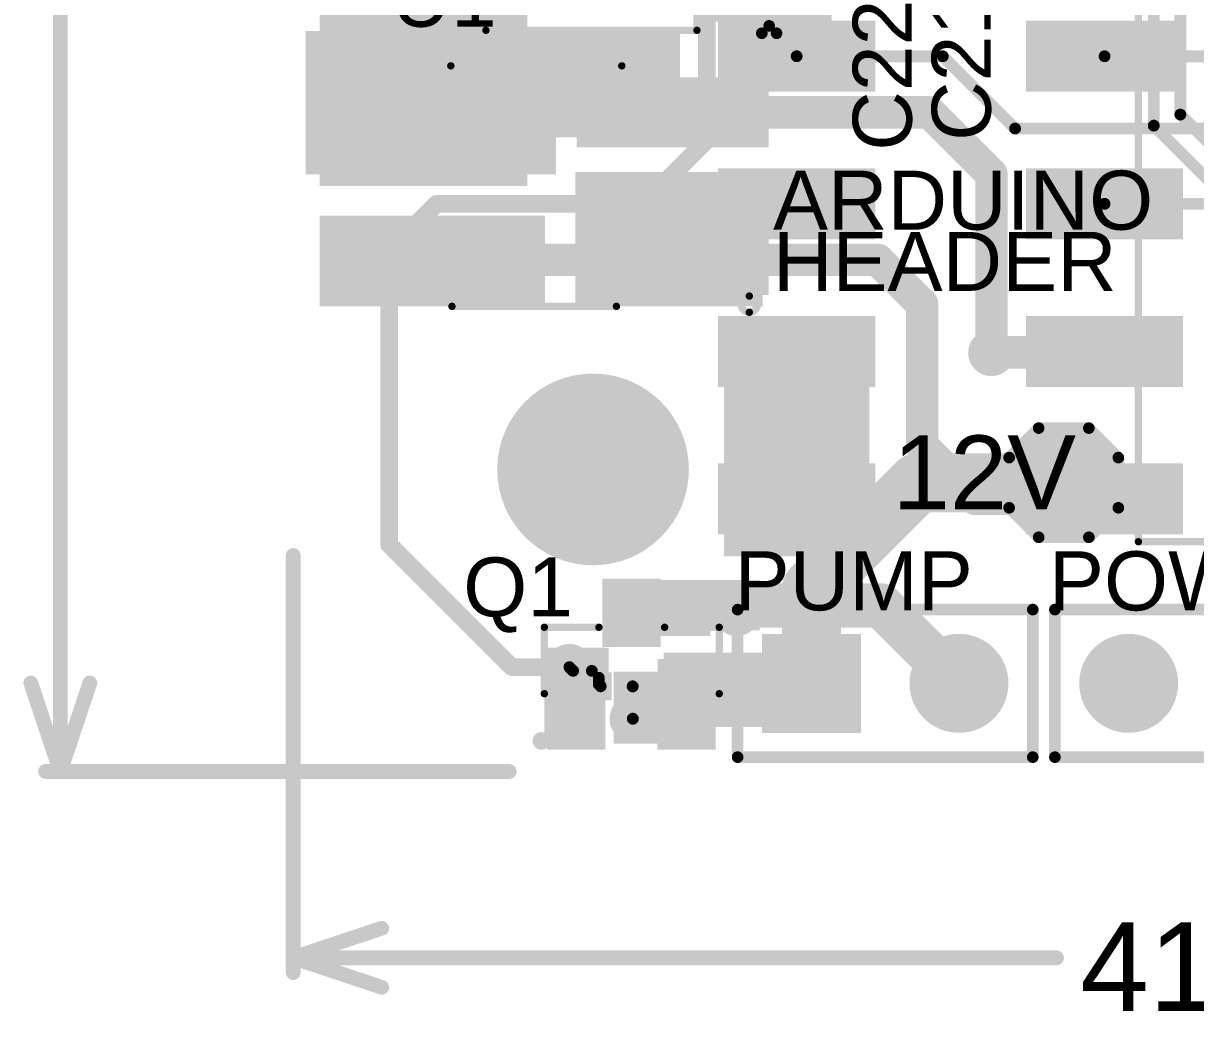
# Model space of a CAD drawing. Header units: millimetres. Extents: x -0.39 to 1.43, y -0.39 to 1.45.
# Drawn here: x -0.386 to 0.408, y -0.385 to 0.302 of the extents above; entities that cross this region are included whole.
import ezdxf

# ---------------------------------------------------------------- set-up
doc = ezdxf.new("R2010")
doc.units = ezdxf.units.MM
doc.header["$MEASUREMENT"] = 0
for name, color, linetype in [('BottomLayer', 5, 'Continuous'), ('BottomPaste', 16, 'Continuous'), ('BottomSolder', 6, 'Continuous'), ('Mechanical1', 6, 'Continuous'), ('MultiLayer', 9, 'Continuous'), ('PadHoleLayer', 156, 'Continuous'), ('TopLayer', 1, 'Continuous'), ('TopOverlay', 2, 'Continuous'), ('TopPaste', 8, 'Continuous'), ('TopSolder', 216, 'Continuous'), ('ViaHoleLayer', 16, 'Continuous')]:
    doc.layers.add(name, color=color, linetype=linetype)
doc.styles.add('Arial', font='arial.ttf', dxfattribs={"height": 0.2})

# ---------------------------------------------------------------- blocks, each defined once
blk = doc.blocks.new('HY951180A__2')
at = {"layer": 'TopOverlay', "const_width": 0.005}
for points in [[(0.331, 0.3605), (-0.331, 0.3605)], [(-0.331, 0.3605), (-0.331, 0.003)]]:
    blk.add_lwpolyline(points, dxfattribs=at)
at = {"layer": 'TopOverlay', "const_width": 0.0025}
blk.add_lwpolyline([(-0.33225, 0.3605, 1), (-0.32975, 0.3605, 1)], format="xyb", close=True, dxfattribs=at)
blk.add_lwpolyline([(-0.33225, 0.3605, 1), (-0.32975, 0.3605, 1)], format="xyb", close=True, dxfattribs=at)
blk = doc.blocks.new('R___0201_B_8')
at = {"layer": 'BottomLayer'}
for points in [[(-0.01614, 0.00728), (-0.00551, 0.00728), (-0.00551, -0.00728), (-0.01614, -0.00728)], [(0.00551, 0.00728), (0.01614, 0.00728), (0.01614, -0.00728), (0.00551, -0.00728)]]:
    blk.add_hatch(color=5, dxfattribs=at).paths.add_polyline_path(points)
at = {"layer": 'BottomPaste'}
for points in [[(-0.01614, 0.00728), (-0.00551, 0.00728), (-0.00551, -0.00728), (-0.01614, -0.00728)], [(0.00551, 0.00728), (0.01614, 0.00728), (0.01614, -0.00728), (0.00551, -0.00728)]]:
    blk.add_hatch(color=16, dxfattribs=at).paths.add_polyline_path(points)
at = {"layer": 'BottomSolder'}
for points in [[(-0.01831, 0.00945), (-0.00335, 0.00945), (-0.00335, -0.00945), (-0.01831, -0.00945)], [(0.00335, 0.00945), (0.01831, 0.00945), (0.01831, -0.00945), (0.00335, -0.00945)]]:
    blk.add_hatch(color=6, dxfattribs=at).paths.add_polyline_path(points)
blk = doc.blocks.new('C___0603_B_31')
at = {"layer": 'BottomLayer'}
for points in [[(-0.045, -0.0175), (-0.045, 0.0175), (-0.015, 0.0175), (-0.015, -0.0175)], [(0.015, -0.0175), (0.015, 0.0175), (0.045, 0.0175), (0.045, -0.0175)]]:
    blk.add_hatch(color=5, dxfattribs=at).paths.add_polyline_path(points)
at = {"layer": 'BottomPaste'}
for points in [[(-0.045, -0.0175), (-0.045, 0.0175), (-0.015, 0.0175), (-0.015, -0.0175)], [(0.015, -0.0175), (0.015, 0.0175), (0.045, 0.0175), (0.045, -0.0175)]]:
    blk.add_hatch(color=16, dxfattribs=at).paths.add_polyline_path(points)
at = {"layer": 'BottomSolder'}
for points in [[(-0.04736, -0.01986), (-0.04736, 0.01986), (-0.01264, 0.01986), (-0.01264, -0.01986)], [(0.01264, -0.01986), (0.01264, 0.01986), (0.04736, 0.01986), (0.04736, -0.01986)]]:
    blk.add_hatch(color=6, dxfattribs=at).paths.add_polyline_path(points)
blk = doc.blocks.new('C___0603_B_32')
at = {"layer": 'BottomLayer'}
for points in [[(-0.045, -0.0175), (-0.045, 0.0175), (-0.015, 0.0175), (-0.015, -0.0175)], [(0.015, -0.0175), (0.015, 0.0175), (0.045, 0.0175), (0.045, -0.0175)]]:
    blk.add_hatch(color=5, dxfattribs=at).paths.add_polyline_path(points)
at = {"layer": 'BottomPaste'}
for points in [[(-0.045, -0.0175), (-0.045, 0.0175), (-0.015, 0.0175), (-0.015, -0.0175)], [(0.015, -0.0175), (0.015, 0.0175), (0.045, 0.0175), (0.045, -0.0175)]]:
    blk.add_hatch(color=16, dxfattribs=at).paths.add_polyline_path(points)
at = {"layer": 'BottomSolder'}
for points in [[(-0.04736, -0.01986), (-0.04736, 0.01986), (-0.01264, 0.01986), (-0.01264, -0.01986)], [(0.01264, -0.01986), (0.01264, 0.01986), (0.04736, 0.01986), (0.04736, -0.01986)]]:
    blk.add_hatch(color=6, dxfattribs=at).paths.add_polyline_path(points)
blk = doc.blocks.new('TEST_POINT_43')
at = {"layer": 'TopLayer'}
blk.add_hatch(color=1, dxfattribs=at).paths.add_polyline_path([(0.015, 0.03), (-0.015, 0.03), (-0.03, 0.015), (-0.03, -0.015), (-0.015, -0.03), (0.015, -0.03), (0.03, -0.015), (0.03, 0.015)])
at = {"layer": 'TopPaste'}
blk.add_hatch(color=8, dxfattribs=at).paths.add_polyline_path([(0.015, 0.03), (-0.015, 0.03), (-0.03, 0.015), (-0.03, -0.015), (-0.015, -0.03), (0.015, -0.03), (0.03, -0.015), (0.03, 0.015)])
at = {"layer": 'TopSolder'}
blk.add_hatch(color=216, dxfattribs=at).paths.add_polyline_path([(0.017, 0.034), (-0.017, 0.034), (-0.034, 0.017), (-0.034, -0.017), (-0.017, -0.034), (0.017, -0.034), (0.034, -0.017), (0.034, 0.017)])
at = {"layer": 'TopOverlay', "const_width": 0.00787}
for points in [[(-0.037, 0.017), (-0.017, 0.037)], [(-0.017, 0.037), (0.017, 0.037)], [(-0.017, 0.037), (0.017, 0.037)], [(0.017, 0.037), (0.037, 0.017)], [(-0.037, -0.017), (-0.037, 0.017)], [(0.037, -0.017), (0.037, 0.017)], [(-0.037, -0.017), (-0.017, -0.037)], [(0.017, -0.037), (0.037, -0.017)], [(-0.017, -0.037), (0.017, -0.037)], [(-0.017, -0.037), (0.017, -0.037)]]:
    blk.add_lwpolyline(points, dxfattribs=at)
at = {"layer": 'TopOverlay', "const_width": 0.00394}
for points in [[(-0.01897, 0.037, 1), (-0.01503, 0.037, 1)], [(-0.01897, 0.037, 1), (-0.01503, 0.037, 1)], [(-0.01897, 0.037, 1), (-0.01503, 0.037, 1)], [(0.01503, 0.037, 1), (0.01897, 0.037, 1)], [(0.01503, 0.037, 1), (0.01897, 0.037, 1)], [(0.01503, 0.037, 1), (0.01897, 0.037, 1)], [(-0.03897, 0.017, 1), (-0.03503, 0.017, 1)], [(-0.03897, 0.017, 1), (-0.03503, 0.017, 1)], [(0.03503, 0.017, 1), (0.03897, 0.017, 1)], [(0.03503, 0.017, 1), (0.03897, 0.017, 1)], [(-0.03897, -0.017, 1), (-0.03503, -0.017, 1)], [(-0.03897, -0.017, 1), (-0.03503, -0.017, 1)], [(0.03503, -0.017, 1), (0.03897, -0.017, 1)], [(0.03503, -0.017, 1), (0.03897, -0.017, 1)], [(-0.01897, -0.037, 1), (-0.01503, -0.037, 1)], [(-0.01897, -0.037, 1), (-0.01503, -0.037, 1)], [(-0.01897, -0.037, 1), (-0.01503, -0.037, 1)], [(0.01503, -0.037, 1), (0.01897, -0.037, 1)], [(0.01503, -0.037, 1), (0.01897, -0.037, 1)], [(0.01503, -0.037, 1), (0.01897, -0.037, 1)]]:
    blk.add_lwpolyline(points, format="xyb", close=True, dxfattribs=at)
blk = doc.blocks.new('SOT__223_79')
at = {"layer": 'TopLayer'}
for points in [[(-0.0748, 0.15945), (0.0748, 0.15945), (0.0748, 0.08071), (-0.0748, 0.08071)], [(-0.12008, -0.08071), (-0.06102, -0.08071), (-0.06102, -0.15945), (-0.12008, -0.15945)], [(-0.02953, -0.08071), (0.02953, -0.08071), (0.02953, -0.15945), (-0.02953, -0.15945)], [(0.06102, -0.08071), (0.12008, -0.08071), (0.12008, -0.15945), (0.06102, -0.15945)]]:
    blk.add_hatch(color=1, dxfattribs=at).paths.add_polyline_path(points)
at = {"layer": 'TopPaste'}
for points in [[(-0.0748, 0.15945), (0.0748, 0.15945), (0.0748, 0.08071), (-0.0748, 0.08071)], [(-0.12008, -0.08071), (-0.06102, -0.08071), (-0.06102, -0.15945), (-0.12008, -0.15945)], [(-0.02953, -0.08071), (0.02953, -0.08071), (0.02953, -0.15945), (-0.02953, -0.15945)], [(0.06102, -0.08071), (0.12008, -0.08071), (0.12008, -0.15945), (0.06102, -0.15945)]]:
    blk.add_hatch(color=8, dxfattribs=at).paths.add_polyline_path(points)
at = {"layer": 'TopSolder'}
for points in [[(-0.0788, 0.16345), (0.0788, 0.16345), (0.0788, 0.07671), (-0.0788, 0.07671)], [(-0.12408, -0.07671), (-0.05702, -0.07671), (-0.05702, -0.16345), (-0.12408, -0.16345)], [(-0.03353, -0.07671), (0.03353, -0.07671), (0.03353, -0.16345), (-0.03353, -0.16345)], [(0.05702, -0.07671), (0.12408, -0.07671), (0.12408, -0.16345), (0.05702, -0.16345)]]:
    blk.add_hatch(color=216, dxfattribs=at).paths.add_polyline_path(points)
at = {"layer": 'TopOverlay'}
for points, const_width in [([(-0.13, 0.071), (-0.13, -0.072)], 0.005), ([(-0.13, 0.071), (0.13, 0.071)], 0.005), ([(0.13, 0.071), (0.13, -0.072)], 0.005), ([(-0.13, -0.072), (0.13, -0.072)], 0.005), ([(-0.132, -0.116), (-0.132, -0.126)], 0.00787), ([(-0.132, -0.116), (-0.127, -0.121)], 0.00787), ([(-0.127, -0.121), (-0.132, -0.126)], 0.00787)]:
    blk.add_lwpolyline(points, dxfattribs=dict(at, const_width=const_width))
for points, const_width in [([(-0.13125, 0.071, 1), (-0.12875, 0.071, 1)], 0.0025), ([(-0.13125, 0.071, 1), (-0.12875, 0.071, 1)], 0.0025), ([(0.12875, 0.071, 1), (0.13125, 0.071, 1)], 0.0025), ([(0.12875, 0.071, 1), (0.13125, 0.071, 1)], 0.0025), ([(-0.13125, -0.072, 1), (-0.12875, -0.072, 1)], 0.0025), ([(-0.13125, -0.072, 1), (-0.12875, -0.072, 1)], 0.0025), ([(0.12875, -0.072, 1), (0.13125, -0.072, 1)], 0.0025), ([(0.12875, -0.072, 1), (0.13125, -0.072, 1)], 0.0025), ([(-0.13397, -0.116, 1), (-0.13003, -0.116, 1)], 0.00394), ([(-0.13397, -0.116, 1), (-0.13003, -0.116, 1)], 0.00394), ([(-0.12897, -0.121, 1), (-0.12503, -0.121, 1)], 0.00394), ([(-0.12897, -0.121, 1), (-0.12503, -0.121, 1)], 0.00394), ([(-0.13397, -0.126, 1), (-0.13003, -0.126, 1)], 0.00394), ([(-0.13397, -0.126, 1), (-0.13003, -0.126, 1)], 0.00394)]:
    blk.add_lwpolyline(points, format="xyb", close=True, dxfattribs=dict(at, const_width=const_width))
blk = doc.blocks.new('PHF254SMD___B_83')
at = {"layer": 'BottomLayer'}
for points in [[(0.27992, 0.15354), (0.32008, 0.15354), (0.32008, 0.05512), (0.27992, 0.05512)], [(0.37992, 0.15354), (0.42008, 0.15354), (0.42008, 0.05512), (0.37992, 0.05512)], [(0.47992, 0.15354), (0.52008, 0.15354), (0.52008, 0.05512), (0.47992, 0.05512)], [(0.57992, 0.15354), (0.62008, 0.15354), (0.62008, 0.05512), (0.57992, 0.05512)], [(0.27992, -0.05512), (0.32008, -0.05512), (0.32008, -0.15354), (0.27992, -0.15354)], [(0.37992, -0.05512), (0.42008, -0.05512), (0.42008, -0.15354), (0.37992, -0.15354)], [(0.47992, -0.05512), (0.52008, -0.05512), (0.52008, -0.15354), (0.47992, -0.15354)], [(0.57992, -0.05512), (0.62008, -0.05512), (0.62008, -0.15354), (0.57992, -0.15354)]]:
    blk.add_hatch(color=5, dxfattribs=at).paths.add_polyline_path(points)
at = {"layer": 'BottomPaste'}
for points in [[(0.27992, 0.15354), (0.32008, 0.15354), (0.32008, 0.05512), (0.27992, 0.05512)], [(0.37992, 0.15354), (0.42008, 0.15354), (0.42008, 0.05512), (0.37992, 0.05512)], [(0.47992, 0.15354), (0.52008, 0.15354), (0.52008, 0.05512), (0.47992, 0.05512)], [(0.57992, 0.15354), (0.62008, 0.15354), (0.62008, 0.05512), (0.57992, 0.05512)], [(0.27992, -0.05512), (0.32008, -0.05512), (0.32008, -0.15354), (0.27992, -0.15354)], [(0.37992, -0.05512), (0.42008, -0.05512), (0.42008, -0.15354), (0.37992, -0.15354)], [(0.47992, -0.05512), (0.52008, -0.05512), (0.52008, -0.15354), (0.47992, -0.15354)], [(0.57992, -0.05512), (0.62008, -0.05512), (0.62008, -0.15354), (0.57992, -0.15354)]]:
    blk.add_hatch(color=16, dxfattribs=at).paths.add_polyline_path(points)
at = {"layer": 'BottomSolder'}
for points in [[(0.27592, 0.15754), (0.32408, 0.15754), (0.32408, 0.05112), (0.27592, 0.05112)], [(0.37592, 0.15754), (0.42408, 0.15754), (0.42408, 0.05112), (0.37592, 0.05112)], [(0.47592, 0.15754), (0.52408, 0.15754), (0.52408, 0.05112), (0.47592, 0.05112)], [(0.57592, 0.15754), (0.62408, 0.15754), (0.62408, 0.05112), (0.57592, 0.05112)], [(0.27592, -0.05112), (0.32408, -0.05112), (0.32408, -0.15754), (0.27592, -0.15754)], [(0.37592, -0.05112), (0.42408, -0.05112), (0.42408, -0.15754), (0.37592, -0.15754)], [(0.47592, -0.05112), (0.52408, -0.05112), (0.52408, -0.15754), (0.47592, -0.15754)], [(0.57592, -0.05112), (0.62408, -0.05112), (0.62408, -0.15754), (0.57592, -0.15754)]]:
    blk.add_hatch(color=6, dxfattribs=at).paths.add_polyline_path(points)
blk = doc.blocks.new('1125N1202SNM_85')
at = {"layer": 'TopLayer'}
for points in [[(-0.06969, 0.14764), (-0.03031, 0.14764), (-0.03031, 0.02559), (-0.06969, 0.02559)], [(0.03031, 0.14764), (0.06969, 0.14764), (0.06969, 0.02559), (0.03031, 0.02559)], [(-0.06969, -0.02559), (-0.03031, -0.02559), (-0.03031, -0.14764), (-0.06969, -0.14764)], [(0.03031, -0.02559), (0.06969, -0.02559), (0.06969, -0.14764), (0.03031, -0.14764)]]:
    blk.add_hatch(color=1, dxfattribs=at).paths.add_polyline_path(points)
at = {"layer": 'TopPaste'}
for points in [[(-0.06969, 0.14764), (-0.03031, 0.14764), (-0.03031, 0.02559), (-0.06969, 0.02559)], [(0.03031, 0.14764), (0.06969, 0.14764), (0.06969, 0.02559), (0.03031, 0.02559)], [(-0.06969, -0.02559), (-0.03031, -0.02559), (-0.03031, -0.14764), (-0.06969, -0.14764)], [(0.03031, -0.02559), (0.06969, -0.02559), (0.06969, -0.14764), (0.03031, -0.14764)]]:
    blk.add_hatch(color=8, dxfattribs=at).paths.add_polyline_path(points)
at = {"layer": 'TopSolder'}
for points in [[(-0.07369, 0.15164), (-0.02631, 0.15164), (-0.02631, 0.02159), (-0.07369, 0.02159)], [(0.02631, 0.15164), (0.07369, 0.15164), (0.07369, 0.02159), (0.02631, 0.02159)], [(-0.07369, -0.02159), (-0.02631, -0.02159), (-0.02631, -0.15164), (-0.07369, -0.15164)], [(0.02631, -0.02159), (0.07369, -0.02159), (0.07369, -0.15164), (0.02631, -0.15164)]]:
    blk.add_hatch(color=216, dxfattribs=at).paths.add_polyline_path(points)
at = {"layer": 'TopOverlay', "const_width": 0.005}
for points in [[(-0.0815, 0.063), (-0.0815, -0.0485)], [(0.0815, 0.06375), (0.0815, -0.0521)]]:
    blk.add_lwpolyline(points, dxfattribs=at)
at = {"layer": 'TopOverlay'}
for points, const_width in [([(-0.08275, 0.063, 1), (-0.08025, 0.063, 1)], 0.0025), ([(0.08025, 0.06375, 1), (0.08275, 0.06375, 1)], 0.0025), ([(-0.08275, -0.0485, 1), (-0.08025, -0.0485, 1)], 0.0025), ([(0.08025, -0.0521, 1), (0.08275, -0.0521, 1)], 0.0025), ([(-0.0745, -0.1385, 1), (-0.0855, -0.1385, 1)], 0.005), ([(-0.08675, -0.1385, 1), (-0.08425, -0.1385, 1)], 0.0025), ([(-0.07575, -0.1385, 1), (-0.07325, -0.1385, 1)], 0.0025)]:
    blk.add_lwpolyline(points, format="xyb", close=True, dxfattribs=dict(at, const_width=const_width))
blk = doc.blocks.new('IRLML2502TRPBF_90')
at = {"layer": 'TopLayer'}
for points in [[(-0.01579, 0.05398), (0.01579, 0.05398), (0.01579, 0.01571), (-0.01579, 0.01571)], [(-0.05319, -0.01571), (-0.02161, -0.01571), (-0.02161, -0.05398), (-0.05319, -0.05398)], [(0.02161, -0.01571), (0.05319, -0.01571), (0.05319, -0.05398), (0.02161, -0.05398)]]:
    blk.add_hatch(color=1, dxfattribs=at).paths.add_polyline_path(points)
at = {"layer": 'TopPaste'}
for points in [[(-0.01579, 0.05398), (0.01579, 0.05398), (0.01579, 0.01571), (-0.01579, 0.01571)], [(-0.05319, -0.01571), (-0.02161, -0.01571), (-0.02161, -0.05398), (-0.05319, -0.05398)], [(0.02161, -0.01571), (0.05319, -0.01571), (0.05319, -0.05398), (0.02161, -0.05398)]]:
    blk.add_hatch(color=8, dxfattribs=at).paths.add_polyline_path(points)
at = {"layer": 'TopSolder'}
for points in [[(-0.01979, 0.05798), (0.01979, 0.05798), (0.01979, 0.01171), (-0.01979, 0.01171)], [(-0.05719, -0.01171), (-0.01761, -0.01171), (-0.01761, -0.05798), (-0.05719, -0.05798)], [(0.01761, -0.01171), (0.05719, -0.01171), (0.05719, -0.05798), (0.01761, -0.05798)]]:
    blk.add_hatch(color=216, dxfattribs=at).paths.add_polyline_path(points)
at = {"layer": 'TopOverlay', "const_width": 0.005}
for points in [[(-0.059, -0.02), (-0.059, 0.025)], [(-0.059, 0.025), (-0.022, 0.025)], [(0.0225, 0.025), (0.0595, 0.025)], [(0.0595, -0.02), (0.0595, 0.025)]]:
    blk.add_lwpolyline(points, dxfattribs=at)
at = {"layer": 'TopOverlay'}
for points, const_width in [([(-0.06025, 0.025, 1), (-0.05775, 0.025, 1)], 0.0025), ([(-0.06025, 0.025, 1), (-0.05775, 0.025, 1)], 0.0025), ([(-0.02325, 0.025, 1), (-0.02075, 0.025, 1)], 0.0025), ([(0.02125, 0.025, 1), (0.02375, 0.025, 1)], 0.0025), ([(0.05825, 0.025, 1), (0.06075, 0.025, 1)], 0.0025), ([(0.05825, 0.025, 1), (0.06075, 0.025, 1)], 0.0025), ([(-0.06025, -0.02, 1), (-0.05775, -0.02, 1)], 0.0025), ([(0.05825, -0.02, 1), (0.06075, -0.02, 1)], 0.0025), ([(-0.06, -0.052, 1), (-0.062, -0.052, 1)], 0.01), ([(-0.0645, -0.052, 1), (-0.0595, -0.052, 1)], 0.005), ([(-0.0625, -0.052, 1), (-0.0575, -0.052, 1)], 0.005)]:
    blk.add_lwpolyline(points, format="xyb", close=True, dxfattribs=dict(at, const_width=const_width))
blk = doc.blocks.new('HDR1X2_91')
at = {"layer": 'BottomLayer'}
blk.add_hatch(color=5, dxfattribs=at).paths.add_polyline_path([(-0.02953, 0.02953), (0.02953, 0.02953), (0.02953, -0.02953), (-0.02953, -0.02953)])
h = blk.add_hatch(color=5, dxfattribs=at)
edge = h.paths.add_edge_path()
edge.add_arc((0.1, 0), 0.02953, 0, 360)
at = {"layer": 'BottomSolder'}
blk.add_hatch(color=6, dxfattribs=at).paths.add_polyline_path([(-0.03353, 0.03353), (0.03353, 0.03353), (0.03353, -0.03353), (-0.03353, -0.03353)])
h = blk.add_hatch(color=6, dxfattribs=at)
edge = h.paths.add_edge_path()
edge.add_arc((0.1, 0), 0.03353, 0, 360)
at = {"layer": 'MultiLayer'}
blk.add_hatch(color=9, dxfattribs=at).paths.add_polyline_path([(-0.02953, 0.02953), (0.02953, 0.02953), (0.02953, -0.02953), (-0.02953, -0.02953)])
h = blk.add_hatch(color=9, dxfattribs=at)
edge = h.paths.add_edge_path()
edge.add_arc((0.1, 0), 0.02953, 0, 360)
at = {"layer": 'PadHoleLayer'}
h = blk.add_hatch(color=156, dxfattribs=at)
edge = h.paths.add_edge_path()
edge.add_arc((0, 0), 0.01772, 0, 360)
h = blk.add_hatch(color=156, dxfattribs=at)
edge = h.paths.add_edge_path()
edge.add_arc((0.1, 0), 0.01772, 0, 360)
at = {"layer": 'TopLayer'}
blk.add_hatch(color=1, dxfattribs=at).paths.add_polyline_path([(-0.02953, 0.02953), (0.02953, 0.02953), (0.02953, -0.02953), (-0.02953, -0.02953)])
h = blk.add_hatch(color=1, dxfattribs=at)
edge = h.paths.add_edge_path()
edge.add_arc((0.1, 0), 0.02953, 0, 360)
at = {"layer": 'TopSolder'}
blk.add_hatch(color=216, dxfattribs=at).paths.add_polyline_path([(-0.03353, 0.03353), (0.03353, 0.03353), (0.03353, -0.03353), (-0.03353, -0.03353)])
h = blk.add_hatch(color=216, dxfattribs=at)
edge = h.paths.add_edge_path()
edge.add_arc((0.1, 0), 0.03353, 0, 360)
at = {"layer": 'TopOverlay', "const_width": 0.00787}
for points in [[(-0.05, 0.05), (-0.05, -0.05)], [(0.15, 0.05), (-0.05, 0.05)], [(0.15, 0.05), (0.15, -0.05)], [(0.15, -0.05), (-0.05, -0.05)]]:
    blk.add_lwpolyline(points, dxfattribs=at)
at = {"layer": 'TopOverlay', "const_width": 0.00394}
for points in [[(-0.05197, 0.05, 1), (-0.04803, 0.05, 1)], [(-0.05197, 0.05, 1), (-0.04803, 0.05, 1)], [(0.14803, 0.05, 1), (0.15197, 0.05, 1)], [(0.14803, 0.05, 1), (0.15197, 0.05, 1)], [(-0.05197, -0.05, 1), (-0.04803, -0.05, 1)], [(-0.05197, -0.05, 1), (-0.04803, -0.05, 1)], [(0.14803, -0.05, 1), (0.15197, -0.05, 1)], [(0.14803, -0.05, 1), (0.15197, -0.05, 1)]]:
    blk.add_lwpolyline(points, format="xyb", close=True, dxfattribs=at)
blk = doc.blocks.new('HDR1X2_92')
at = {"layer": 'BottomLayer'}
blk.add_hatch(color=5, dxfattribs=at).paths.add_polyline_path([(-0.02953, 0.02953), (0.02953, 0.02953), (0.02953, -0.02953), (-0.02953, -0.02953)])
h = blk.add_hatch(color=5, dxfattribs=at)
edge = h.paths.add_edge_path()
edge.add_arc((0.1, 0), 0.02953, 0, 360)
at = {"layer": 'BottomSolder'}
blk.add_hatch(color=6, dxfattribs=at).paths.add_polyline_path([(-0.03353, 0.03353), (0.03353, 0.03353), (0.03353, -0.03353), (-0.03353, -0.03353)])
h = blk.add_hatch(color=6, dxfattribs=at)
edge = h.paths.add_edge_path()
edge.add_arc((0.1, 0), 0.03353, 0, 360)
at = {"layer": 'MultiLayer'}
blk.add_hatch(color=9, dxfattribs=at).paths.add_polyline_path([(-0.02953, 0.02953), (0.02953, 0.02953), (0.02953, -0.02953), (-0.02953, -0.02953)])
h = blk.add_hatch(color=9, dxfattribs=at)
edge = h.paths.add_edge_path()
edge.add_arc((0.1, 0), 0.02953, 0, 360)
at = {"layer": 'PadHoleLayer'}
h = blk.add_hatch(color=156, dxfattribs=at)
edge = h.paths.add_edge_path()
edge.add_arc((0, 0), 0.01772, 0, 360)
h = blk.add_hatch(color=156, dxfattribs=at)
edge = h.paths.add_edge_path()
edge.add_arc((0.1, 0), 0.01772, 0, 360)
at = {"layer": 'TopLayer'}
blk.add_hatch(color=1, dxfattribs=at).paths.add_polyline_path([(-0.02953, 0.02953), (0.02953, 0.02953), (0.02953, -0.02953), (-0.02953, -0.02953)])
h = blk.add_hatch(color=1, dxfattribs=at)
edge = h.paths.add_edge_path()
edge.add_arc((0.1, 0), 0.02953, 0, 360)
at = {"layer": 'TopSolder'}
blk.add_hatch(color=216, dxfattribs=at).paths.add_polyline_path([(-0.03353, 0.03353), (0.03353, 0.03353), (0.03353, -0.03353), (-0.03353, -0.03353)])
h = blk.add_hatch(color=216, dxfattribs=at)
edge = h.paths.add_edge_path()
edge.add_arc((0.1, 0), 0.03353, 0, 360)
at = {"layer": 'TopOverlay', "const_width": 0.00787}
for points in [[(-0.05, 0.05), (0.15, 0.05)], [(-0.05, -0.05), (-0.05, 0.05)], [(0.15, -0.05), (0.15, 0.05)], [(-0.05, -0.05), (0.15, -0.05)]]:
    blk.add_lwpolyline(points, dxfattribs=at)
at = {"layer": 'TopOverlay', "const_width": 0.00394}
for points in [[(-0.05197, 0.05, 1), (-0.04803, 0.05, 1)], [(-0.05197, 0.05, 1), (-0.04803, 0.05, 1)], [(0.14803, 0.05, 1), (0.15197, 0.05, 1)], [(0.14803, 0.05, 1), (0.15197, 0.05, 1)], [(-0.05197, -0.05, 1), (-0.04803, -0.05, 1)], [(-0.05197, -0.05, 1), (-0.04803, -0.05, 1)], [(0.14803, -0.05, 1), (0.15197, -0.05, 1)], [(0.14803, -0.05, 1), (0.15197, -0.05, 1)]]:
    blk.add_lwpolyline(points, format="xyb", close=True, dxfattribs=at)
blk = doc.blocks.new('MSK4010_B_93')
at = {"layer": 'BottomLayer'}
for points in [[(-0.03543, 0.01378), (-0.01181, 0.01378), (-0.01181, -0.01378), (-0.03543, -0.01378)], [(0.01181, 0.01378), (0.03543, 0.01378), (0.03543, -0.01378), (0.01181, -0.01378)]]:
    blk.add_hatch(color=5, dxfattribs=at).paths.add_polyline_path(points)
at = {"layer": 'BottomPaste'}
for points in [[(-0.03543, 0.01378), (-0.01181, 0.01378), (-0.01181, -0.01378), (-0.03543, -0.01378)], [(0.01181, 0.01378), (0.03543, 0.01378), (0.03543, -0.01378), (0.01181, -0.01378)]]:
    blk.add_hatch(color=16, dxfattribs=at).paths.add_polyline_path(points)
at = {"layer": 'BottomSolder'}
for points in [[(-0.03943, 0.01778), (-0.00781, 0.01778), (-0.00781, -0.01778), (-0.03943, -0.01778)], [(0.00781, 0.01778), (0.03943, 0.01778), (0.03943, -0.01778), (0.00781, -0.01778)]]:
    blk.add_hatch(color=6, dxfattribs=at).paths.add_polyline_path(points)

msp = doc.modelspace()

# ---------------------------------------------------------------- hatches: boundary and pattern name
at = {"layer": 'BottomLayer'}
for points in [[(-0.19475, 0.20008), (-0.025, 0.20008), (-0.025, 0.29708), (-0.19475, 0.29708)], [(-0.19475, 0.225), (0.05897, 0.225), (0.05897, 0.29708), (-0.19475, 0.29708)], [(0.08878, -0.059), (0.18721, -0.059), (0.18721, 0.10008), (0.08878, 0.10008)], [(0.04179, -0.10897), (0.113, -0.10897), (0.113, -0.075), (0.04179, -0.075)], [(-0.033, -0.15428), (0.01049, -0.15428), (0.01049, -0.12078), (-0.033, -0.12078)], [(0.04788, -0.17453), (0.17752, -0.17453), (0.17752, -0.12417), (0.04788, -0.12417)]]:
    msp.add_hatch(color=5, dxfattribs=at).paths.add_polyline_path(points)
h = msp.add_hatch(color=5, dxfattribs=at)
edge = h.paths.add_edge_path()
edge.add_arc((-0.1665, 0.28458), 0.01181, 0, 360)
h = msp.add_hatch(color=5, dxfattribs=at)
edge = h.paths.add_edge_path()
edge.add_arc((-0.14042, 0.28458), 0.01181, 0, 360)
h = msp.add_hatch(color=5, dxfattribs=at)
edge = h.paths.add_edge_path()
edge.add_arc((-0.11433, 0.28458), 0.01181, 0, 360)
h = msp.add_hatch(color=5, dxfattribs=at)
edge = h.paths.add_edge_path()
edge.add_arc((-0.1665, 0.214), 0.01181, 0, 360)
h = msp.add_hatch(color=5, dxfattribs=at)
edge = h.paths.add_edge_path()
edge.add_arc((-0.14042, 0.214), 0.01181, 0, 360)
h = msp.add_hatch(color=5, dxfattribs=at)
edge = h.paths.add_edge_path()
edge.add_arc((-0.11433, 0.214), 0.01181, 0, 360)
h = msp.add_hatch(color=5, dxfattribs=at)
edge = h.paths.add_edge_path()
edge.add_arc((0.08055, 0.18), 0.01181, 0, 360)
h = msp.add_hatch(color=5, dxfattribs=at)
edge = h.paths.add_edge_path()
edge.add_arc((-0.04454, 0.142), 0.01181, 0, 360)
h = msp.add_hatch(color=5, dxfattribs=at)
edge = h.paths.add_edge_path()
edge.add_arc((0.27, 0.079), 0.01181, 0, 360)
h = msp.add_hatch(color=5, dxfattribs=at)
edge = h.paths.add_edge_path()
edge.add_arc((0, 0), 0.06299, 0, 360)
h = msp.add_hatch(color=5, dxfattribs=at)
edge = h.paths.add_edge_path()
edge.add_arc((0.113, 0.027), 0.01181, 0, 360)
h = msp.add_hatch(color=5, dxfattribs=at)
edge = h.paths.add_edge_path()
edge.add_arc((0.14999, 0.027), 0.01181, 0, 360)
h = msp.add_hatch(color=5, dxfattribs=at)
edge = h.paths.add_edge_path()
edge.add_arc((0.09731, -0.09716), 0.01181, 0, 360)
h = msp.add_hatch(color=5, dxfattribs=at)
edge = h.paths.add_edge_path()
edge.add_arc((-0.016, -0.134), 0.01181, 0, 360)
h = msp.add_hatch(color=5, dxfattribs=at)
edge = h.paths.add_edge_path()
edge.add_arc((0.10099, -0.148), 0.01181, 0, 360)
h = msp.add_hatch(color=5, dxfattribs=at)
edge = h.paths.add_edge_path()
edge.add_arc((0.027, -0.169), 0.01181, 0, 360)
at = {"layer": 'BottomSolder'}
h = msp.add_hatch(color=6, dxfattribs=at)
edge = h.paths.add_edge_path()
edge.add_arc((-0.1665, 0.28458), 0.01581, 0, 360)
h = msp.add_hatch(color=6, dxfattribs=at)
edge = h.paths.add_edge_path()
edge.add_arc((-0.14042, 0.28458), 0.01581, 0, 360)
h = msp.add_hatch(color=6, dxfattribs=at)
edge = h.paths.add_edge_path()
edge.add_arc((-0.11433, 0.28458), 0.01581, 0, 360)
h = msp.add_hatch(color=6, dxfattribs=at)
edge = h.paths.add_edge_path()
edge.add_arc((-0.1665, 0.214), 0.01581, 0, 360)
h = msp.add_hatch(color=6, dxfattribs=at)
edge = h.paths.add_edge_path()
edge.add_arc((-0.14042, 0.214), 0.01581, 0, 360)
h = msp.add_hatch(color=6, dxfattribs=at)
edge = h.paths.add_edge_path()
edge.add_arc((-0.11433, 0.214), 0.01581, 0, 360)
h = msp.add_hatch(color=6, dxfattribs=at)
edge = h.paths.add_edge_path()
edge.add_arc((0.08055, 0.18), 0.01581, 0, 360)
h = msp.add_hatch(color=6, dxfattribs=at)
edge = h.paths.add_edge_path()
edge.add_arc((-0.04454, 0.142), 0.01581, 0, 360)
h = msp.add_hatch(color=6, dxfattribs=at)
edge = h.paths.add_edge_path()
edge.add_arc((0.27, 0.079), 0.01581, 0, 360)
h = msp.add_hatch(color=6, dxfattribs=at)
edge = h.paths.add_edge_path()
edge.add_arc((0, 0), 0.06496, 0, 360)
h = msp.add_hatch(color=6, dxfattribs=at)
edge = h.paths.add_edge_path()
edge.add_arc((0.113, 0.027), 0.01581, 0, 360)
h = msp.add_hatch(color=6, dxfattribs=at)
edge = h.paths.add_edge_path()
edge.add_arc((0.14999, 0.027), 0.01581, 0, 360)
h = msp.add_hatch(color=6, dxfattribs=at)
edge = h.paths.add_edge_path()
edge.add_arc((0.09731, -0.09716), 0.01581, 0, 360)
h = msp.add_hatch(color=6, dxfattribs=at)
edge = h.paths.add_edge_path()
edge.add_arc((-0.016, -0.134), 0.01581, 0, 360)
h = msp.add_hatch(color=6, dxfattribs=at)
edge = h.paths.add_edge_path()
edge.add_arc((0.10099, -0.148), 0.01581, 0, 360)
h = msp.add_hatch(color=6, dxfattribs=at)
edge = h.paths.add_edge_path()
edge.add_arc((0.027, -0.169), 0.01581, 0, 360)
at = {"layer": 'MultiLayer'}
h = msp.add_hatch(color=9, dxfattribs=at)
edge = h.paths.add_edge_path()
edge.add_arc((0, 0), 0.06299, 0, 360)
at = {"layer": 'PadHoleLayer'}
h = msp.add_hatch(color=156, dxfattribs=at)
edge = h.paths.add_edge_path()
edge.add_arc((0, 0), 0.06299, 0, 360)
at = {"layer": 'TopLayer'}
for points in [[(-0.18526, 0.192), (-0.04454, 0.192), (-0.04454, 0.5047), (-0.18526, 0.5047)], [(-0.01203, 0.1105), (0.11502, 0.1105), (0.11502, 0.20165), (-0.01203, 0.20165)], [(-0.18526, 0.1105), (-0.03262, 0.1105), (-0.03262, 0.172), (-0.18526, 0.172)], [(-0.033, -0.18598), (0.00439, -0.18598), (0.00439, -0.12275), (-0.033, -0.12275)], [(0.014, -0.18598), (0.07919, -0.18598), (0.07919, -0.137), (0.014, -0.137)]]:
    msp.add_hatch(color=1, dxfattribs=at).paths.add_polyline_path(points)
h = msp.add_hatch(color=1, dxfattribs=at)
edge = h.paths.add_edge_path()
edge.add_arc((-0.1665, 0.28458), 0.01181, 0, 360)
h = msp.add_hatch(color=1, dxfattribs=at)
edge = h.paths.add_edge_path()
edge.add_arc((-0.14042, 0.28458), 0.01181, 0, 360)
h = msp.add_hatch(color=1, dxfattribs=at)
edge = h.paths.add_edge_path()
edge.add_arc((-0.11433, 0.28458), 0.01181, 0, 360)
h = msp.add_hatch(color=1, dxfattribs=at)
edge = h.paths.add_edge_path()
edge.add_arc((-0.1665, 0.214), 0.01181, 0, 360)
h = msp.add_hatch(color=1, dxfattribs=at)
edge = h.paths.add_edge_path()
edge.add_arc((-0.14042, 0.214), 0.01181, 0, 360)
h = msp.add_hatch(color=1, dxfattribs=at)
edge = h.paths.add_edge_path()
edge.add_arc((-0.11433, 0.214), 0.01181, 0, 360)
h = msp.add_hatch(color=1, dxfattribs=at)
edge = h.paths.add_edge_path()
edge.add_arc((0.08055, 0.18), 0.01181, 0, 360)
h = msp.add_hatch(color=1, dxfattribs=at)
edge = h.paths.add_edge_path()
edge.add_arc((-0.04454, 0.142), 0.01181, 0, 360)
h = msp.add_hatch(color=1, dxfattribs=at)
edge = h.paths.add_edge_path()
edge.add_arc((0.27, 0.079), 0.01181, 0, 360)
h = msp.add_hatch(color=1, dxfattribs=at)
edge = h.paths.add_edge_path()
edge.add_arc((0, 0), 0.06299, 0, 360)
h = msp.add_hatch(color=1, dxfattribs=at)
edge = h.paths.add_edge_path()
edge.add_arc((0.113, 0.027), 0.01181, 0, 360)
h = msp.add_hatch(color=1, dxfattribs=at)
edge = h.paths.add_edge_path()
edge.add_arc((0.14999, 0.027), 0.01181, 0, 360)
h = msp.add_hatch(color=1, dxfattribs=at)
edge = h.paths.add_edge_path()
edge.add_arc((0.09731, -0.09716), 0.01181, 0, 360)
h = msp.add_hatch(color=1, dxfattribs=at)
edge = h.paths.add_edge_path()
edge.add_arc((-0.016, -0.134), 0.01181, 0, 360)
h = msp.add_hatch(color=1, dxfattribs=at)
edge = h.paths.add_edge_path()
edge.add_arc((0.10099, -0.148), 0.01181, 0, 360)
h = msp.add_hatch(color=1, dxfattribs=at)
edge = h.paths.add_edge_path()
edge.add_arc((0.027, -0.169), 0.01181, 0, 360)
at = {"layer": 'TopSolder'}
h = msp.add_hatch(color=216, dxfattribs=at)
edge = h.paths.add_edge_path()
edge.add_arc((-0.1665, 0.28458), 0.01581, 0, 360)
h = msp.add_hatch(color=216, dxfattribs=at)
edge = h.paths.add_edge_path()
edge.add_arc((-0.14042, 0.28458), 0.01581, 0, 360)
h = msp.add_hatch(color=216, dxfattribs=at)
edge = h.paths.add_edge_path()
edge.add_arc((-0.11433, 0.28458), 0.01581, 0, 360)
h = msp.add_hatch(color=216, dxfattribs=at)
edge = h.paths.add_edge_path()
edge.add_arc((-0.1665, 0.214), 0.01581, 0, 360)
h = msp.add_hatch(color=216, dxfattribs=at)
edge = h.paths.add_edge_path()
edge.add_arc((-0.14042, 0.214), 0.01581, 0, 360)
h = msp.add_hatch(color=216, dxfattribs=at)
edge = h.paths.add_edge_path()
edge.add_arc((-0.11433, 0.214), 0.01581, 0, 360)
h = msp.add_hatch(color=216, dxfattribs=at)
edge = h.paths.add_edge_path()
edge.add_arc((0.08055, 0.18), 0.01581, 0, 360)
h = msp.add_hatch(color=216, dxfattribs=at)
edge = h.paths.add_edge_path()
edge.add_arc((-0.04454, 0.142), 0.01581, 0, 360)
h = msp.add_hatch(color=216, dxfattribs=at)
edge = h.paths.add_edge_path()
edge.add_arc((0.27, 0.079), 0.01581, 0, 360)
h = msp.add_hatch(color=216, dxfattribs=at)
edge = h.paths.add_edge_path()
edge.add_arc((0, 0), 0.06496, 0, 360)
h = msp.add_hatch(color=216, dxfattribs=at)
edge = h.paths.add_edge_path()
edge.add_arc((0.113, 0.027), 0.01581, 0, 360)
h = msp.add_hatch(color=216, dxfattribs=at)
edge = h.paths.add_edge_path()
edge.add_arc((0.14999, 0.027), 0.01581, 0, 360)
h = msp.add_hatch(color=216, dxfattribs=at)
edge = h.paths.add_edge_path()
edge.add_arc((0.09731, -0.09716), 0.01581, 0, 360)
h = msp.add_hatch(color=216, dxfattribs=at)
edge = h.paths.add_edge_path()
edge.add_arc((-0.016, -0.134), 0.01581, 0, 360)
h = msp.add_hatch(color=216, dxfattribs=at)
edge = h.paths.add_edge_path()
edge.add_arc((0.10099, -0.148), 0.01581, 0, 360)
h = msp.add_hatch(color=216, dxfattribs=at)
edge = h.paths.add_edge_path()
edge.add_arc((0.027, -0.169), 0.01581, 0, 360)
at = {"layer": 'ViaHoleLayer'}
h = msp.add_hatch(color=16, dxfattribs=at)
edge = h.paths.add_edge_path()
edge.add_arc((-0.1665, 0.28458), 0.00591, 0, 360)
h = msp.add_hatch(color=16, dxfattribs=at)
edge = h.paths.add_edge_path()
edge.add_arc((-0.14042, 0.28458), 0.00591, 0, 360)
h = msp.add_hatch(color=16, dxfattribs=at)
edge = h.paths.add_edge_path()
edge.add_arc((-0.11433, 0.28458), 0.00591, 0, 360)
h = msp.add_hatch(color=16, dxfattribs=at)
edge = h.paths.add_edge_path()
edge.add_arc((-0.1665, 0.214), 0.00591, 0, 360)
h = msp.add_hatch(color=16, dxfattribs=at)
edge = h.paths.add_edge_path()
edge.add_arc((-0.14042, 0.214), 0.00591, 0, 360)
h = msp.add_hatch(color=16, dxfattribs=at)
edge = h.paths.add_edge_path()
edge.add_arc((-0.11433, 0.214), 0.00591, 0, 360)
h = msp.add_hatch(color=16, dxfattribs=at)
edge = h.paths.add_edge_path()
edge.add_arc((0.08055, 0.18), 0.00591, 0, 360)
h = msp.add_hatch(color=16, dxfattribs=at)
edge = h.paths.add_edge_path()
edge.add_arc((-0.04454, 0.142), 0.00591, 0, 360)
h = msp.add_hatch(color=16, dxfattribs=at)
edge = h.paths.add_edge_path()
edge.add_arc((0.27, 0.079), 0.00591, 0, 360)
h = msp.add_hatch(color=16, dxfattribs=at)
edge = h.paths.add_edge_path()
edge.add_arc((0.113, 0.027), 0.00591, 0, 360)
h = msp.add_hatch(color=16, dxfattribs=at)
edge = h.paths.add_edge_path()
edge.add_arc((0.14999, 0.027), 0.00591, 0, 360)
h = msp.add_hatch(color=16, dxfattribs=at)
edge = h.paths.add_edge_path()
edge.add_arc((0.09731, -0.09716), 0.00591, 0, 360)
h = msp.add_hatch(color=16, dxfattribs=at)
edge = h.paths.add_edge_path()
edge.add_arc((-0.016, -0.134), 0.00591, 0, 360)
h = msp.add_hatch(color=16, dxfattribs=at)
edge = h.paths.add_edge_path()
edge.add_arc((0.10099, -0.148), 0.00591, 0, 360)
h = msp.add_hatch(color=16, dxfattribs=at)
edge = h.paths.add_edge_path()
edge.add_arc((0.027, -0.169), 0.00591, 0, 360)

# ---------------------------------------------------------------- linework, layer by layer
at = {"layer": 'BottomLayer'}
for points, const_width in [([(0.07719, 0.22331), (0.07719, 0.80835)], 0.012), ([(0.13799, 0.28), (0.237, 0.28)], 0.008), ([(0.237, 0.28), (0.286, 0.231)], 0.008), ([(0.34665, 0.28), (0.564, 0.28)], 0.008), ([(0.286, 0.231), (0.573, 0.231)], 0.008), ([(0.03388, 0.18), (0.07719, 0.22331)], 0.012), ([(0.08055, 0.18), (0.13799, 0.18)], 0.04), ([(0.13791, 0.18008), (0.13799, 0.18)], 0.04), ([(-0.13819, 0.14781), (-0.106, 0.18)], 0.012), ([(-0.106, 0.18), (0.03388, 0.18)], 0.012), ([(0.34665, 0.18), (0.43481, 0.18)], 0.008), ([(-0.13819, -0.05081), (-0.13819, 0.14781)], 0.012), ([(-0.04454, 0.142), (0.193, 0.142)], 0.022), ([(0.193, 0.142), (0.223, 0.112)], 0.022), ([(0.223, 0.01608), (0.223, 0.112)], 0.022), ([(0.27, 0.079), (0.27031, 0.07931)], 0.022), ([(0.27031, 0.07931), (0.34597, 0.07931)], 0.022), ([(0.34597, 0.07931), (0.34665, 0.08)], 0.022), ([(0.11847, 0.02447), (0.121, 0.027)], 0.02), ([(0.11847, 0.021), (0.11847, 0.02447)], 0.02), ([(0.223, 0.01608), (0.25908, -0.02)], 0.022), ([(0.13799, -0.02), (0.16713, -0.02)], 0.025), ([(0.25908, -0.02), (0.34665, -0.02)], 0.022), ([(-0.13819, -0.05081), (-0.055, -0.134)], 0.012), ([(0.09731, -0.09216), (0.19515, -0.09216)], 0.03), ([(0.19515, -0.09216), (0.24799, -0.145)], 0.03), ([(0.06166, -0.09721), (0.09726, -0.09721)], 0.02), ([(0.09726, -0.09721), (0.09731, -0.09716)], 0.022), ([(0.35648, -0.13848), (0.36299, -0.145)], 0.025), ([(-0.055, -0.134), (-0.016, -0.134)], 0.012), ([(-0.016, -0.134), (-0.0135, -0.1365)], 0.008), ([(-0.0135, -0.1365), (-0.00083, -0.1365)], 0.008), ([(-0.00083, -0.1365), (0.00386, -0.14119)], 0.008), ([(0.00386, -0.14569), (0.00386, -0.14119)], 0.008), ([(0.00386, -0.14569), (0.00517, -0.147)], 0.008), ([(0.02683, -0.147), (0.02691, -0.14709)], 0.008), ([(0.02691, -0.16891), (0.02691, -0.14709)], 0.008), ([(0.02691, -0.16891), (0.027, -0.169)], 0.008)]:
    msp.add_lwpolyline(points, dxfattribs=dict(at, const_width=const_width))
for points, const_width in [([(0.13599, 0.28, 1), (0.13999, 0.28, 1)], 0.004), ([(0.235, 0.28, 1), (0.239, 0.28, 1)], 0.004), ([(0.235, 0.28, 1), (0.239, 0.28, 1)], 0.004), ([(0.34465, 0.28, 1), (0.34865, 0.28, 1)], 0.004), ([(0.284, 0.231, 1), (0.288, 0.231, 1)], 0.004), ([(0.284, 0.231, 1), (0.288, 0.231, 1)], 0.004), ([(0.07419, 0.22331, 1), (0.08019, 0.22331, 1)], 0.006), ([(0.07419, 0.22331, 1), (0.08019, 0.22331, 1)], 0.006), ([(0.07055, 0.18, 1), (0.09055, 0.18, 1)], 0.02), ([(0.12791, 0.18008, 1), (0.14791, 0.18008, 1)], 0.02), ([(0.12799, 0.18, 1), (0.14799, 0.18, 1)], 0.02), ([(0.12799, 0.18, 1), (0.14799, 0.18, 1)], 0.02), ([(-0.109, 0.18, 1), (-0.103, 0.18, 1)], 0.006), ([(-0.109, 0.18, 1), (-0.103, 0.18, 1)], 0.006), ([(0.03088, 0.18, 1), (0.03689, 0.18, 1)], 0.006), ([(0.03088, 0.18, 1), (0.03689, 0.18, 1)], 0.006), ([(0.34465, 0.18, 1), (0.34865, 0.18, 1)], 0.004), ([(-0.14119, 0.14781, 1), (-0.13519, 0.14781, 1)], 0.006), ([(-0.14119, 0.14781, 1), (-0.13519, 0.14781, 1)], 0.006), ([(-0.05004, 0.142, 1), (-0.03904, 0.142, 1)], 0.011), ([(0.1875, 0.142, 1), (0.1985, 0.142, 1)], 0.011), ([(0.1875, 0.142, 1), (0.1985, 0.142, 1)], 0.011), ([(0.2175, 0.112, 1), (0.2285, 0.112, 1)], 0.011), ([(0.2175, 0.112, 1), (0.2285, 0.112, 1)], 0.011), ([(0.2645, 0.079, 1), (0.2755, 0.079, 1)], 0.011), ([(0.26481, 0.07931, 1), (0.27581, 0.07931, 1)], 0.011), ([(0.26481, 0.07931, 1), (0.27581, 0.07931, 1)], 0.011), ([(0.34047, 0.07931, 1), (0.35147, 0.07931, 1)], 0.011), ([(0.34047, 0.07931, 1), (0.35147, 0.07931, 1)], 0.011), ([(0.34115, 0.08, 1), (0.35215, 0.08, 1)], 0.011), ([(0.11347, 0.02447, 1), (0.12347, 0.02447, 1)], 0.01), ([(0.11347, 0.02447, 1), (0.12347, 0.02447, 1)], 0.01), ([(0.116, 0.027, 1), (0.126, 0.027, 1)], 0.01), ([(0.11347, 0.021, 1), (0.12347, 0.021, 1)], 0.01), ([(0.2175, 0.01608, 1), (0.2285, 0.01608, 1)], 0.011), ([(0.2175, 0.01608, 1), (0.2285, 0.01608, 1)], 0.011), ([(0.13174, -0.02, 1), (0.14424, -0.02, 1)], 0.0125), ([(0.16088, -0.02, 1), (0.17338, -0.02, 1)], 0.0125), ([(0.25358, -0.02, 1), (0.26458, -0.02, 1)], 0.011), ([(0.25358, -0.02, 1), (0.26458, -0.02, 1)], 0.011), ([(0.34115, -0.02, 1), (0.35215, -0.02, 1)], 0.011), ([(-0.14119, -0.05081, 1), (-0.13519, -0.05081, 1)], 0.006), ([(-0.14119, -0.05081, 1), (-0.13519, -0.05081, 1)], 0.006), ([(0.08981, -0.09216, 1), (0.10481, -0.09216, 1)], 0.015), ([(0.18765, -0.09216, 1), (0.20265, -0.09216, 1)], 0.015), ([(0.18765, -0.09216, 1), (0.20265, -0.09216, 1)], 0.015), ([(0.05666, -0.09721, 1), (0.06666, -0.09721, 1)], 0.01), ([(0.09176, -0.09721, 1), (0.10276, -0.09721, 1)], 0.011), ([(0.09181, -0.09716, 1), (0.10281, -0.09716, 1)], 0.011), ([(0.09226, -0.09721, 1), (0.10226, -0.09721, 1)], 0.01), ([(0.35023, -0.13848, 1), (0.36273, -0.13848, 1)], 0.0125), ([(-0.058, -0.134, 1), (-0.052, -0.134, 1)], 0.006), ([(-0.058, -0.134, 1), (-0.052, -0.134, 1)], 0.006), ([(-0.019, -0.134, 1), (-0.013, -0.134, 1)], 0.006), ([(-0.018, -0.134, 1), (-0.014, -0.134, 1)], 0.004), ([(-0.0155, -0.1365, 1), (-0.0115, -0.1365, 1)], 0.004), ([(-0.0155, -0.1365, 1), (-0.0115, -0.1365, 1)], 0.004), ([(-0.00283, -0.1365, 1), (0.00117, -0.1365, 1)], 0.004), ([(-0.00283, -0.1365, 1), (0.00117, -0.1365, 1)], 0.004), ([(0.24049, -0.145, 1), (0.25549, -0.145, 1)], 0.015), ([(0.35674, -0.145, 1), (0.36924, -0.145, 1)], 0.0125), ([(0.00186, -0.14119, 1), (0.00586, -0.14119, 1)], 0.004), ([(0.00186, -0.14119, 1), (0.00586, -0.14119, 1)], 0.004), ([(0.00186, -0.14569, 1), (0.00586, -0.14569, 1)], 0.004), ([(0.00186, -0.14569, 1), (0.00586, -0.14569, 1)], 0.004), ([(0.00317, -0.147, 1), (0.00717, -0.147, 1)], 0.004), ([(0.02483, -0.147, 1), (0.02883, -0.147, 1)], 0.004), ([(0.02491, -0.14709, 1), (0.02891, -0.14709, 1)], 0.004), ([(0.02491, -0.14709, 1), (0.02891, -0.14709, 1)], 0.004), ([(0.02491, -0.16891, 1), (0.02891, -0.16891, 1)], 0.004), ([(0.02491, -0.16891, 1), (0.02891, -0.16891, 1)], 0.004), ([(0.025, -0.169, 1), (0.029, -0.169, 1)], 0.004)]:
    msp.add_lwpolyline(points, format="xyb", close=True, dxfattribs=dict(at, const_width=const_width))
at = {"layer": 'Mechanical1', "const_width": 0.01}
for points in [[(-0.36101, -0.20472), (-0.36101, 0.32013)], [(-0.20319, -0.341), (-0.20319, -0.05835)], [(-0.38101, -0.14472), (-0.36101, -0.20472)], [(-0.36101, -0.20472), (-0.34101, -0.14472)], [(-0.37101, -0.20472), (-0.05681, -0.20472)], [(-0.20319, -0.331), (-0.14319, -0.311)], [(-0.20319, -0.331), (-0.14319, -0.351)], [(-0.20319, -0.331), (0.31409, -0.331)]]:
    msp.add_lwpolyline(points, dxfattribs=at)
at = {"layer": 'Mechanical1', "const_width": 0.005}
for points in [[(-0.20569, -0.05835, 1), (-0.20069, -0.05835, 1)], [(-0.38351, -0.14472, 1), (-0.37851, -0.14472, 1)], [(-0.34351, -0.14472, 1), (-0.33851, -0.14472, 1)], [(-0.37351, -0.20472, 1), (-0.36851, -0.20472, 1)], [(-0.36351, -0.20472, 1), (-0.35851, -0.20472, 1)], [(-0.36351, -0.20472, 1), (-0.35851, -0.20472, 1)], [(-0.36351, -0.20472, 1), (-0.35851, -0.20472, 1)], [(-0.05931, -0.20472, 1), (-0.05431, -0.20472, 1)], [(-0.14569, -0.311, 1), (-0.14069, -0.311, 1)], [(-0.20569, -0.331, 1), (-0.20069, -0.331, 1)], [(-0.20569, -0.331, 1), (-0.20069, -0.331, 1)], [(-0.20569, -0.331, 1), (-0.20069, -0.331, 1)], [(0.31159, -0.331, 1), (0.31659, -0.331, 1)], [(-0.20569, -0.341, 1), (-0.20069, -0.341, 1)], [(-0.14569, -0.351, 1), (-0.14069, -0.351, 1)]]:
    msp.add_lwpolyline(points, format="xyb", close=True, dxfattribs=at)
at = {"layer": 'TopLayer'}
for points, const_width in [([(0.398, 0.24046), (0.398, 0.60608)], 0.008), ([(0.38, 0.233), (0.38, 0.59862)], 0.008), ([(0.04899, 0.242), (0.228, 0.242)], 0.022), ([(0.228, 0.242), (0.27, 0.2)], 0.022), ([(0.398, 0.24046), (0.42608, 0.21237)], 0.008), ([(0.38, 0.233), (0.41863, 0.19437)], 0.008), ([(0.27, 0.079), (0.27, 0.2)], 0.022), ([(-0.12424, 0.142), (-0.04454, 0.142)], 0.022), ([(0.14799, -0.08099), (0.21999, -0.009)], 0.04), ([(0.21999, -0.009), (0.319, -0.009)], 0.04), ([(0.14799, -0.145), (0.14799, -0.08099)], 0.04), ([(0.026, -0.09716), (0.09731, -0.09716)], 0.022)]:
    msp.add_lwpolyline(points, dxfattribs=dict(at, const_width=const_width))
for points, const_width in [([(0.04349, 0.242, 1), (0.05449, 0.242, 1)], 0.011), ([(0.2225, 0.242, 1), (0.2335, 0.242, 1)], 0.011), ([(0.2225, 0.242, 1), (0.2335, 0.242, 1)], 0.011), ([(0.396, 0.24046, 1), (0.4, 0.24046, 1)], 0.004), ([(0.396, 0.24046, 1), (0.4, 0.24046, 1)], 0.004), ([(0.378, 0.233, 1), (0.382, 0.233, 1)], 0.004), ([(0.378, 0.233, 1), (0.382, 0.233, 1)], 0.004), ([(0.2645, 0.2, 1), (0.2755, 0.2, 1)], 0.011), ([(0.2645, 0.2, 1), (0.2755, 0.2, 1)], 0.011), ([(-0.12974, 0.142, 1), (-0.11874, 0.142, 1)], 0.011), ([(-0.05004, 0.142, 1), (-0.03904, 0.142, 1)], 0.011), ([(0.2645, 0.079, 1), (0.2755, 0.079, 1)], 0.011), ([(0.20999, -0.009, 1), (0.22999, -0.009, 1)], 0.02), ([(0.20999, -0.009, 1), (0.22999, -0.009, 1)], 0.02), ([(0.309, -0.009, 1), (0.329, -0.009, 1)], 0.02), ([(0.13799, -0.08099, 1), (0.15799, -0.08099, 1)], 0.02), ([(0.13799, -0.08099, 1), (0.15799, -0.08099, 1)], 0.02), ([(0.0205, -0.09716, 1), (0.0315, -0.09716, 1)], 0.011), ([(0.09181, -0.09716, 1), (0.10281, -0.09716, 1)], 0.011), ([(0.13799, -0.145, 1), (0.15799, -0.145, 1)], 0.02)]:
    msp.add_lwpolyline(points, format="xyb", close=True, dxfattribs=dict(at, const_width=const_width))

# ---------------------------------------------------------------- block references
for name, p, rotation in [('PHF254SMD___B_83', (0.24232, 0.58), 270), ('HY951180A__2', (0.73009, 0.28198), 90), ('SOT__223_79', (-0.00163, 0.42758), 90), ('C___0603_B_31', (-0.06743, 0.29758), 90), ('C___0603_B_32', (-0.01203, 0.29758), 90), ('1125N1202SNM_85', (-0.03262, 0.192), 90), ('MSK4010_B_93', (0.06166, -0.12078), 270), ('HDR1X2_91', (0.46299, -0.145), 180)]:
    msp.add_blockref(name, p, dxfattribs=dict(rotation=rotation))
for name, p in [('TEST_POINT_43', (0.319, -0.009)), ('IRLML2502TRPBF_90', (0.026, -0.132)), ('HDR1X2_92', (0.14799, -0.145)), ('R___0201_B_8', (0.016, -0.147))]:
    msp.add_blockref(name, p)

# ---------------------------------------------------------------- texts
at = {"layer": 'Mechanical1', "style": 'Arial'}
msp.add_text('41.36 (mm)', height=0.06, dxfattribs=at).set_placement((0.33009, -0.36699))
at = {"layer": 'TopOverlay', "style": 'Arial'}
for s, p in [('U1', (-0.13666, 0.30001)), ('Q1', (-0.088, -0.09966))]:
    msp.add_text(s, height=0.04, dxfattribs=at).set_placement(p)
for s, height, rotation, p in [('C21', 0.04, 90, (0.26954, 0.22262)), ('C22', 0.04, 90, (0.21599, 0.21595)), ('ARDUINO', 0.04, 360, (0.12199, 0.16247)), ('HEADER', 0.04, 360, (0.12199, 0.121)), ('12V', 0.05, 360, (0.203, -0.027)), ('PUMP', 0.04, 360, (0.09599, -0.09553)), ('POWER', 0.04, 360, (0.30899, -0.09553))]:
    msp.add_text(s, height=height, rotation=rotation, dxfattribs=at).set_placement(p)

doc.saveas('drawing.dxf')
